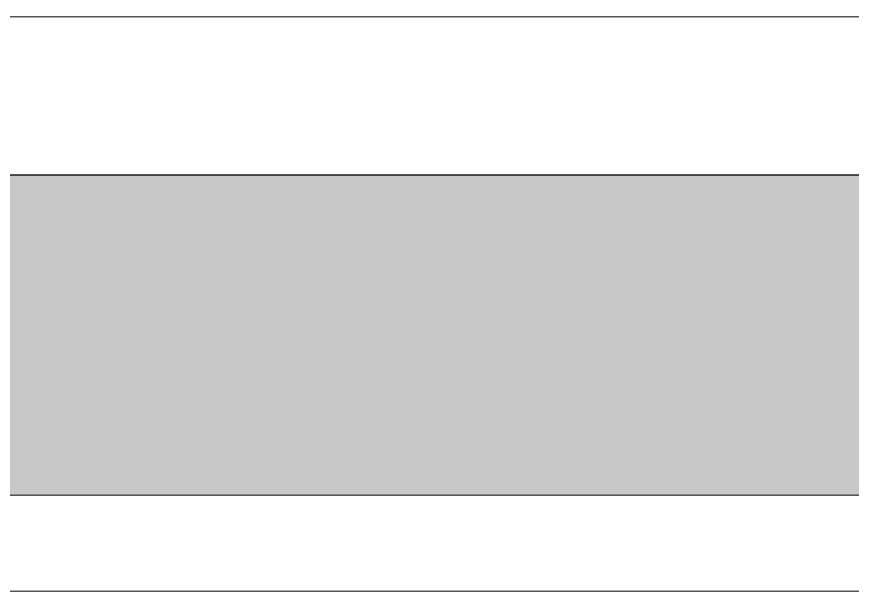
# Model space of a CAD drawing. Header units: metres. Extents: x 42 to 294, y -52 to 32.
# Drawn here: x 265.598 to 268.208, y 19.692 to 21.487 of the extents above; entities that cross this region are included whole.
import ezdxf

# ---------------------------------------------------------------- set-up
doc = ezdxf.new("R2010")
doc.units = ezdxf.units.M
doc.header["$LTSCALE"] = 0.15
for name, color, linetype, lineweight in [('A-FLORHRM', 1, 'Continuous', 9), ('A-FLOROTM', 6, 'Continuous', 13), ('A-WALL', 2, 'Continuous', 30)]:
    doc.layers.add(name, color=color, linetype=linetype, lineweight=lineweight)

# ---------------------------------------------------------------- blocks, each defined once
blk = doc.blocks.new('Barandilla - Barandilla-20-Este')
at = {"layer": 'A-FLORHRM'}
blk.add_line((11.8693, 21.6954), (-7.9126, 21.6954), dxfattribs=at)

msp = doc.modelspace()

# ---------------------------------------------------------------- hatches: boundary and pattern name
at = {"layer": 'A-WALL'}
h = msp.add_hatch(dxfattribs=at)
h.set_pattern_fill('FP1_12', color=256, style=0, pattern_type=2)
h.set_pattern_definition([(180, (283.89214, 19.991775), (-3e-17, -0.075), []), (270, (283.89214, 19.99177), (0.112, -0.075), [0.075, -0.075])])
h.paths.add_polyline_path([(283.8175, 19.9918), (283.8175, 20.9918), (263.9675, 20.9918), (263.9675, 19.9918)], flags=0)

# ---------------------------------------------------------------- linework, layer by layer
at = {"layer": 'A-FLOROTM'}
for p, q in [((262.8675, 19.9918), (283.8175, 19.9918)), ((283.8175, 19.6918), (262.8675, 19.6918))]:
    msp.add_line(p, q, dxfattribs=at)
at = {"layer": 'A-WALL'}
msp.add_line((283.8175, 20.9918), (263.9675, 20.9918), dxfattribs=at)

# ---------------------------------------------------------------- block references
at = {"layer": 'A-FLORHRM'}
msp.add_blockref('Barandilla - Barandilla-20-Este', (271.9481, -0.2082), dxfattribs=at)

doc.saveas('drawing.dxf')
